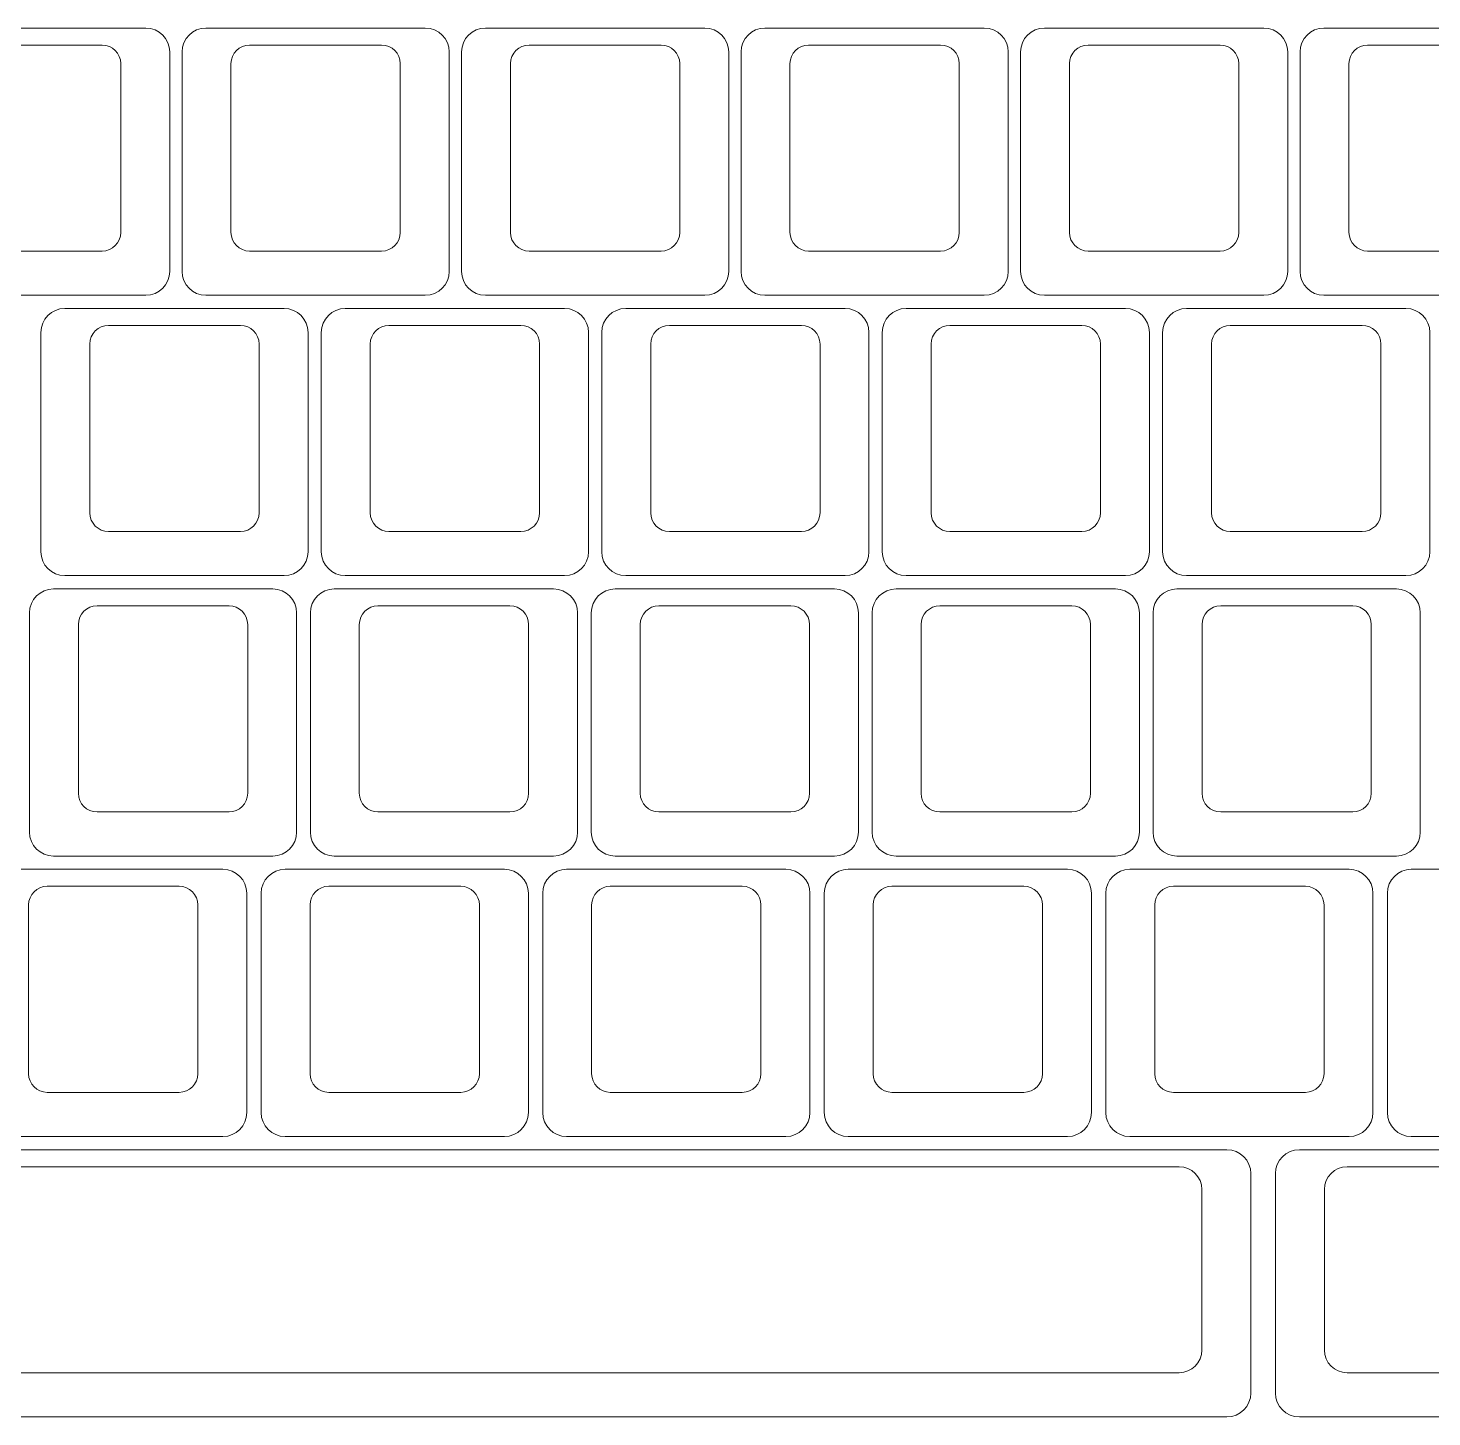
# Model space of a CAD drawing. Header units: millimetres. Extents: x -493 to 473, y -489 to 489.
# Drawn here: x 149.3 to 244.6, y -74.3 to 20.1 of the extents above; entities that cross this region are included whole.
import ezdxf

# ---------------------------------------------------------------- set-up
doc = ezdxf.new("R2010")
doc.units = ezdxf.units.MM
doc.header["$MEASUREMENT"] = 0
doc.layers.add('Layer 1', color=7, linetype='Continuous')

msp = doc.modelspace()

# ---------------------------------------------------------------- linework, layer by layer
at = {"layer": 'Layer 1', "color": 250, "lineweight": 9}
for points in [[(142.3514, 1.9166), (142.3514, 1.9166), (157.2536, 1.9166), (157.2536, 1.9166), (157.2536, 1.9166), (158.1468, 1.9166), (158.8775, 2.6473), (158.8775, 3.5405), (158.8775, 3.5405), (158.8775, 3.5405), (158.8775, 18.4427), (158.8775, 18.4427), (158.8775, 18.4427), (158.8775, 19.3359), (158.1468, 20.0666), (157.2536, 20.0666), (157.2536, 20.0666), (157.2536, 20.0666), (142.3514, 20.0666), (142.3514, 20.0666), (142.3514, 20.0666), (141.4582, 20.0666), (140.7275, 19.3359), (140.7275, 18.4427), (140.7275, 18.4427), (140.7275, 18.4427), (140.7275, 3.5405), (140.7275, 3.5405), (140.7275, 3.5405), (140.7275, 2.6473), (141.4582, 1.9166), (142.3514, 1.9166)], [(161.3371, 1.9166), (161.3371, 1.9166), (176.2393, 1.9166), (176.2393, 1.9166), (176.2393, 1.9166), (177.1325, 1.9166), (177.8632, 2.6473), (177.8632, 3.5405), (177.8632, 3.5405), (177.8632, 3.5405), (177.8632, 18.4427), (177.8632, 18.4427), (177.8632, 18.4427), (177.8632, 19.3359), (177.1325, 20.0666), (176.2393, 20.0666), (176.2393, 20.0666), (176.2393, 20.0666), (161.3371, 20.0666), (161.3371, 20.0666), (161.3371, 20.0666), (160.4439, 20.0666), (159.7132, 19.3359), (159.7132, 18.4427), (159.7132, 18.4427), (159.7132, 18.4427), (159.7132, 3.5405), (159.7132, 3.5405), (159.7132, 3.5405), (159.7132, 2.6473), (160.4439, 1.9166), (161.3371, 1.9166)], [(180.3229, 1.9166), (180.3229, 1.9166), (195.2251, 1.9166), (195.2251, 1.9166), (195.2251, 1.9166), (196.1183, 1.9166), (196.849, 2.6473), (196.849, 3.5405), (196.849, 3.5405), (196.849, 3.5405), (196.849, 18.4427), (196.849, 18.4427), (196.849, 18.4427), (196.849, 19.3359), (196.1183, 20.0666), (195.2251, 20.0666), (195.2251, 20.0666), (195.2251, 20.0666), (180.3229, 20.0666), (180.3229, 20.0666), (180.3229, 20.0666), (179.4297, 20.0666), (178.699, 19.3359), (178.699, 18.4427), (178.699, 18.4427), (178.699, 18.4427), (178.699, 3.5405), (178.699, 3.5405), (178.699, 3.5405), (178.699, 2.6473), (179.4297, 1.9166), (180.3229, 1.9166)], [(199.3086, 1.9166), (199.3086, 1.9166), (214.2108, 1.9166), (214.2108, 1.9166), (214.2108, 1.9166), (215.104, 1.9166), (215.8347, 2.6473), (215.8347, 3.5405), (215.8347, 3.5405), (215.8347, 3.5405), (215.8347, 18.4427), (215.8347, 18.4427), (215.8347, 18.4427), (215.8347, 19.3359), (215.104, 20.0666), (214.2108, 20.0666), (214.2108, 20.0666), (214.2108, 20.0666), (199.3086, 20.0666), (199.3086, 20.0666), (199.3086, 20.0666), (198.4154, 20.0666), (197.6847, 19.3359), (197.6847, 18.4427), (197.6847, 18.4427), (197.6847, 18.4427), (197.6847, 3.5405), (197.6847, 3.5405), (197.6847, 3.5405), (197.6847, 2.6473), (198.4154, 1.9166), (199.3086, 1.9166)], [(218.2943, 1.9166), (218.2943, 1.9166), (233.1965, 1.9166), (233.1965, 1.9166), (233.1965, 1.9166), (234.0897, 1.9166), (234.8204, 2.6473), (234.8204, 3.5405), (234.8204, 3.5405), (234.8204, 3.5405), (234.8204, 18.4427), (234.8204, 18.4427), (234.8204, 18.4427), (234.8204, 19.3359), (234.0897, 20.0666), (233.1965, 20.0666), (233.1965, 20.0666), (233.1965, 20.0666), (218.2943, 20.0666), (218.2943, 20.0666), (218.2943, 20.0666), (217.4011, 20.0666), (216.6704, 19.3359), (216.6704, 18.4427), (216.6704, 18.4427), (216.6704, 18.4427), (216.6704, 3.5405), (216.6704, 3.5405), (216.6704, 3.5405), (216.6704, 2.6473), (217.4011, 1.9166), (218.2943, 1.9166)], [(237.28, 1.9166), (237.28, 1.9166), (252.1822, 1.9166), (252.1822, 1.9166), (252.1822, 1.9166), (253.0754, 1.9166), (253.8061, 2.6473), (253.8061, 3.5405), (253.8061, 3.5405), (253.8061, 3.5405), (253.8061, 18.4427), (253.8061, 18.4427), (253.8061, 18.4427), (253.8061, 19.3359), (253.0754, 20.0666), (252.1822, 20.0666), (252.1822, 20.0666), (252.1822, 20.0666), (237.28, 20.0666), (237.28, 20.0666), (237.28, 20.0666), (236.3868, 20.0666), (235.6561, 19.3359), (235.6561, 18.4427), (235.6561, 18.4427), (235.6561, 18.4427), (235.6561, 3.5405), (235.6561, 3.5405), (235.6561, 3.5405), (235.6561, 2.6473), (236.3868, 1.9166), (237.28, 1.9166)], [(145.3194, 18.9166), (145.3194, 18.9166), (154.2856, 18.9166), (154.2856, 18.9166), (154.2856, 18.9166), (154.9825, 18.9166), (155.5525, 18.3466), (155.5525, 17.6498), (155.5525, 17.6498), (155.5525, 17.6498), (155.5525, 6.1835), (155.5525, 6.1835), (155.5525, 6.1835), (155.5525, 5.4867), (154.9825, 4.9166), (154.2856, 4.9166), (154.2856, 4.9166), (154.2856, 4.9166), (145.3194, 4.9166), (145.3194, 4.9166), (145.3194, 4.9166), (144.6225, 4.9166), (144.0525, 5.4867), (144.0525, 6.1835), (144.0525, 6.1835), (144.0525, 6.1835), (144.0525, 17.6498), (144.0525, 17.6498), (144.0525, 17.6498), (144.0525, 18.3466), (144.6225, 18.9166), (145.3194, 18.9166)], [(164.3051, 18.9166), (164.3051, 18.9166), (173.2713, 18.9166), (173.2713, 18.9166), (173.2713, 18.9166), (173.9682, 18.9166), (174.5382, 18.3466), (174.5382, 17.6498), (174.5382, 17.6498), (174.5382, 17.6498), (174.5382, 6.1835), (174.5382, 6.1835), (174.5382, 6.1835), (174.5382, 5.4867), (173.9682, 4.9166), (173.2713, 4.9166), (173.2713, 4.9166), (173.2713, 4.9166), (164.3051, 4.9166), (164.3051, 4.9166), (164.3051, 4.9166), (163.6082, 4.9166), (163.0382, 5.4867), (163.0382, 6.1835), (163.0382, 6.1835), (163.0382, 6.1835), (163.0382, 17.6498), (163.0382, 17.6498), (163.0382, 17.6498), (163.0382, 18.3466), (163.6082, 18.9166), (164.3051, 18.9166)], [(183.2909, 18.9166), (183.2909, 18.9166), (192.2571, 18.9166), (192.2571, 18.9166), (192.2571, 18.9166), (192.954, 18.9166), (193.524, 18.3466), (193.524, 17.6498), (193.524, 17.6498), (193.524, 17.6498), (193.524, 6.1835), (193.524, 6.1835), (193.524, 6.1835), (193.524, 5.4867), (192.954, 4.9166), (192.2571, 4.9166), (192.2571, 4.9166), (192.2571, 4.9166), (183.2909, 4.9166), (183.2909, 4.9166), (183.2909, 4.9166), (182.594, 4.9166), (182.024, 5.4867), (182.024, 6.1835), (182.024, 6.1835), (182.024, 6.1835), (182.024, 17.6498), (182.024, 17.6498), (182.024, 17.6498), (182.024, 18.3466), (182.594, 18.9166), (183.2909, 18.9166)], [(202.2766, 18.9166), (202.2766, 18.9166), (211.2428, 18.9166), (211.2428, 18.9166), (211.2428, 18.9166), (211.9397, 18.9166), (212.5097, 18.3466), (212.5097, 17.6498), (212.5097, 17.6498), (212.5097, 17.6498), (212.5097, 6.1835), (212.5097, 6.1835), (212.5097, 6.1835), (212.5097, 5.4867), (211.9397, 4.9166), (211.2428, 4.9166), (211.2428, 4.9166), (211.2428, 4.9166), (202.2766, 4.9166), (202.2766, 4.9166), (202.2766, 4.9166), (201.5797, 4.9166), (201.0097, 5.4867), (201.0097, 6.1835), (201.0097, 6.1835), (201.0097, 6.1835), (201.0097, 17.6498), (201.0097, 17.6498), (201.0097, 17.6498), (201.0097, 18.3466), (201.5797, 18.9166), (202.2766, 18.9166)], [(221.2623, 18.9166), (221.2623, 18.9166), (230.2285, 18.9166), (230.2285, 18.9166), (230.2285, 18.9166), (230.9254, 18.9166), (231.4954, 18.3466), (231.4954, 17.6498), (231.4954, 17.6498), (231.4954, 17.6498), (231.4954, 6.1835), (231.4954, 6.1835), (231.4954, 6.1835), (231.4954, 5.4867), (230.9254, 4.9166), (230.2285, 4.9166), (230.2285, 4.9166), (230.2285, 4.9166), (221.2623, 4.9166), (221.2623, 4.9166), (221.2623, 4.9166), (220.5654, 4.9166), (219.9954, 5.4867), (219.9954, 6.1835), (219.9954, 6.1835), (219.9954, 6.1835), (219.9954, 17.6498), (219.9954, 17.6498), (219.9954, 17.6498), (219.9954, 18.3466), (220.5654, 18.9166), (221.2623, 18.9166)], [(240.248, 18.9166), (240.248, 18.9166), (249.2142, 18.9166), (249.2142, 18.9166), (249.2142, 18.9166), (249.9111, 18.9166), (250.4811, 18.3466), (250.4811, 17.6498), (250.4811, 17.6498), (250.4811, 17.6498), (250.4811, 6.1835), (250.4811, 6.1835), (250.4811, 6.1835), (250.4811, 5.4867), (249.9111, 4.9166), (249.2142, 4.9166), (249.2142, 4.9166), (249.2142, 4.9166), (240.248, 4.9166), (240.248, 4.9166), (240.248, 4.9166), (239.5511, 4.9166), (238.9811, 5.4867), (238.9811, 6.1835), (238.9811, 6.1835), (238.9811, 6.1835), (238.9811, 17.6498), (238.9811, 17.6498), (238.9811, 17.6498), (238.9811, 18.3466), (239.5511, 18.9166), (240.248, 18.9166)], [(151.7479, -17.1332), (151.7479, -17.1332), (166.6501, -17.1332), (166.6501, -17.1332), (166.6501, -17.1332), (167.5433, -17.1332), (168.274, -16.4025), (168.274, -15.5093), (168.274, -15.5093), (168.274, -15.5093), (168.274, -0.6071), (168.274, -0.6071), (168.274, -0.6071), (168.274, 0.2861), (167.5433, 1.0168), (166.6501, 1.0168), (166.6501, 1.0168), (166.6501, 1.0168), (151.7479, 1.0168), (151.7479, 1.0168), (151.7479, 1.0168), (150.8547, 1.0168), (150.124, 0.2861), (150.124, -0.6071), (150.124, -0.6071), (150.124, -0.6071), (150.124, -15.5093), (150.124, -15.5093), (150.124, -15.5093), (150.124, -16.4025), (150.8547, -17.1332), (151.7479, -17.1332)], [(170.7979, -17.1332), (170.7979, -17.1332), (185.7001, -17.1332), (185.7001, -17.1332), (185.7001, -17.1332), (186.5933, -17.1332), (187.324, -16.4025), (187.324, -15.5093), (187.324, -15.5093), (187.324, -15.5093), (187.324, -0.6071), (187.324, -0.6071), (187.324, -0.6071), (187.324, 0.2861), (186.5933, 1.0168), (185.7001, 1.0168), (185.7001, 1.0168), (185.7001, 1.0168), (170.7979, 1.0168), (170.7979, 1.0168), (170.7979, 1.0168), (169.9047, 1.0168), (169.174, 0.2861), (169.174, -0.6071), (169.174, -0.6071), (169.174, -0.6071), (169.174, -15.5093), (169.174, -15.5093), (169.174, -15.5093), (169.174, -16.4025), (169.9047, -17.1332), (170.7979, -17.1332)], [(189.8479, -17.1332), (189.8479, -17.1332), (204.7501, -17.1332), (204.7501, -17.1332), (204.7501, -17.1332), (205.6433, -17.1332), (206.374, -16.4025), (206.374, -15.5093), (206.374, -15.5093), (206.374, -15.5093), (206.374, -0.6071), (206.374, -0.6071), (206.374, -0.6071), (206.374, 0.2861), (205.6433, 1.0168), (204.7501, 1.0168), (204.7501, 1.0168), (204.7501, 1.0168), (189.8479, 1.0168), (189.8479, 1.0168), (189.8479, 1.0168), (188.9547, 1.0168), (188.224, 0.2861), (188.224, -0.6071), (188.224, -0.6071), (188.224, -0.6071), (188.224, -15.5093), (188.224, -15.5093), (188.224, -15.5093), (188.224, -16.4025), (188.9547, -17.1332), (189.8479, -17.1332)], [(208.8979, -17.1332), (208.8979, -17.1332), (223.8001, -17.1332), (223.8001, -17.1332), (223.8001, -17.1332), (224.6933, -17.1332), (225.424, -16.4025), (225.424, -15.5093), (225.424, -15.5093), (225.424, -15.5093), (225.424, -0.6071), (225.424, -0.6071), (225.424, -0.6071), (225.424, 0.2861), (224.6933, 1.0168), (223.8001, 1.0168), (223.8001, 1.0168), (223.8001, 1.0168), (208.8979, 1.0168), (208.8979, 1.0168), (208.8979, 1.0168), (208.0047, 1.0168), (207.274, 0.2861), (207.274, -0.6071), (207.274, -0.6071), (207.274, -0.6071), (207.274, -15.5093), (207.274, -15.5093), (207.274, -15.5093), (207.274, -16.4025), (208.0047, -17.1332), (208.8979, -17.1332)], [(227.9479, -17.1332), (227.9479, -17.1332), (242.8501, -17.1332), (242.8501, -17.1332), (242.8501, -17.1332), (243.7433, -17.1332), (244.474, -16.4025), (244.474, -15.5093), (244.474, -15.5093), (244.474, -15.5093), (244.474, -0.6071), (244.474, -0.6071), (244.474, -0.6071), (244.474, 0.2861), (243.7433, 1.0168), (242.8501, 1.0168), (242.8501, 1.0168), (242.8501, 1.0168), (227.9479, 1.0168), (227.9479, 1.0168), (227.9479, 1.0168), (227.0547, 1.0168), (226.324, 0.2861), (226.324, -0.6071), (226.324, -0.6071), (226.324, -0.6071), (226.324, -15.5093), (226.324, -15.5093), (226.324, -15.5093), (226.324, -16.4025), (227.0547, -17.1332), (227.9479, -17.1332)], [(154.7159, -0.1332), (154.7159, -0.1332), (163.6821, -0.1332), (163.6821, -0.1332), (163.6821, -0.1332), (164.379, -0.1332), (164.949, -0.7032), (164.949, -1.4), (164.949, -1.4), (164.949, -1.4), (164.949, -12.8663), (164.949, -12.8663), (164.949, -12.8663), (164.949, -13.5631), (164.379, -14.1332), (163.6821, -14.1332), (163.6821, -14.1332), (163.6821, -14.1332), (154.7159, -14.1332), (154.7159, -14.1332), (154.7159, -14.1332), (154.019, -14.1332), (153.449, -13.5631), (153.449, -12.8663), (153.449, -12.8663), (153.449, -12.8663), (153.449, -1.4), (153.449, -1.4), (153.449, -1.4), (153.449, -0.7032), (154.019, -0.1332), (154.7159, -0.1332)], [(173.7659, -0.1332), (173.7659, -0.1332), (182.7321, -0.1332), (182.7321, -0.1332), (182.7321, -0.1332), (183.429, -0.1332), (183.999, -0.7032), (183.999, -1.4), (183.999, -1.4), (183.999, -1.4), (183.999, -12.8663), (183.999, -12.8663), (183.999, -12.8663), (183.999, -13.5631), (183.429, -14.1332), (182.7321, -14.1332), (182.7321, -14.1332), (182.7321, -14.1332), (173.7659, -14.1332), (173.7659, -14.1332), (173.7659, -14.1332), (173.069, -14.1332), (172.499, -13.5631), (172.499, -12.8663), (172.499, -12.8663), (172.499, -12.8663), (172.499, -1.4), (172.499, -1.4), (172.499, -1.4), (172.499, -0.7032), (173.069, -0.1332), (173.7659, -0.1332)], [(192.8159, -0.1332), (192.8159, -0.1332), (201.7821, -0.1332), (201.7821, -0.1332), (201.7821, -0.1332), (202.479, -0.1332), (203.049, -0.7032), (203.049, -1.4), (203.049, -1.4), (203.049, -1.4), (203.049, -12.8663), (203.049, -12.8663), (203.049, -12.8663), (203.049, -13.5631), (202.479, -14.1332), (201.7821, -14.1332), (201.7821, -14.1332), (201.7821, -14.1332), (192.8159, -14.1332), (192.8159, -14.1332), (192.8159, -14.1332), (192.119, -14.1332), (191.549, -13.5631), (191.549, -12.8663), (191.549, -12.8663), (191.549, -12.8663), (191.549, -1.4), (191.549, -1.4), (191.549, -1.4), (191.549, -0.7032), (192.119, -0.1332), (192.8159, -0.1332)], [(211.8659, -0.1332), (211.8659, -0.1332), (220.8321, -0.1332), (220.8321, -0.1332), (220.8321, -0.1332), (221.529, -0.1332), (222.099, -0.7032), (222.099, -1.4), (222.099, -1.4), (222.099, -1.4), (222.099, -12.8663), (222.099, -12.8663), (222.099, -12.8663), (222.099, -13.5631), (221.529, -14.1332), (220.8321, -14.1332), (220.8321, -14.1332), (220.8321, -14.1332), (211.8659, -14.1332), (211.8659, -14.1332), (211.8659, -14.1332), (211.169, -14.1332), (210.599, -13.5631), (210.599, -12.8663), (210.599, -12.8663), (210.599, -12.8663), (210.599, -1.4), (210.599, -1.4), (210.599, -1.4), (210.599, -0.7032), (211.169, -0.1332), (211.8659, -0.1332)], [(230.9159, -0.1332), (230.9159, -0.1332), (239.8821, -0.1332), (239.8821, -0.1332), (239.8821, -0.1332), (240.579, -0.1332), (241.149, -0.7032), (241.149, -1.4), (241.149, -1.4), (241.149, -1.4), (241.149, -12.8663), (241.149, -12.8663), (241.149, -12.8663), (241.149, -13.5631), (240.579, -14.1332), (239.8821, -14.1332), (239.8821, -14.1332), (239.8821, -14.1332), (230.9159, -14.1332), (230.9159, -14.1332), (230.9159, -14.1332), (230.219, -14.1332), (229.649, -13.5631), (229.649, -12.8663), (229.649, -12.8663), (229.649, -12.8663), (229.649, -1.4), (229.649, -1.4), (229.649, -1.4), (229.649, -0.7032), (230.219, -0.1332), (230.9159, -0.1332)], [(150.9728, -36.1832), (150.9728, -36.1832), (165.875, -36.1832), (165.875, -36.1832), (165.875, -36.1832), (166.7682, -36.1832), (167.4989, -35.4525), (167.4989, -34.5593), (167.4989, -34.5593), (167.4989, -34.5593), (167.4989, -19.6571), (167.4989, -19.6571), (167.4989, -19.6571), (167.4989, -18.7639), (166.7682, -18.0332), (165.875, -18.0332), (165.875, -18.0332), (165.875, -18.0332), (150.9728, -18.0332), (150.9728, -18.0332), (150.9728, -18.0332), (150.0796, -18.0332), (149.3489, -18.7639), (149.3489, -19.6571), (149.3489, -19.6571), (149.3489, -19.6571), (149.3489, -34.5593), (149.3489, -34.5593), (149.3489, -34.5593), (149.3489, -35.4525), (150.0796, -36.1832), (150.9728, -36.1832)], [(170.0541, -36.1832), (170.0541, -36.1832), (184.9563, -36.1832), (184.9563, -36.1832), (184.9563, -36.1832), (185.8495, -36.1832), (186.5802, -35.4525), (186.5802, -34.5593), (186.5802, -34.5593), (186.5802, -34.5593), (186.5802, -19.6571), (186.5802, -19.6571), (186.5802, -19.6571), (186.5802, -18.7639), (185.8495, -18.0332), (184.9563, -18.0332), (184.9563, -18.0332), (184.9563, -18.0332), (170.0541, -18.0332), (170.0541, -18.0332), (170.0541, -18.0332), (169.1609, -18.0332), (168.4302, -18.7639), (168.4302, -19.6571), (168.4302, -19.6571), (168.4302, -19.6571), (168.4302, -34.5593), (168.4302, -34.5593), (168.4302, -34.5593), (168.4302, -35.4525), (169.1609, -36.1832), (170.0541, -36.1832)], [(189.1353, -36.1832), (189.1353, -36.1832), (204.0375, -36.1832), (204.0375, -36.1832), (204.0375, -36.1832), (204.9307, -36.1832), (205.6614, -35.4525), (205.6614, -34.5593), (205.6614, -34.5593), (205.6614, -34.5593), (205.6614, -19.6571), (205.6614, -19.6571), (205.6614, -19.6571), (205.6614, -18.7639), (204.9307, -18.0332), (204.0375, -18.0332), (204.0375, -18.0332), (204.0375, -18.0332), (189.1353, -18.0332), (189.1353, -18.0332), (189.1353, -18.0332), (188.2421, -18.0332), (187.5114, -18.7639), (187.5114, -19.6571), (187.5114, -19.6571), (187.5114, -19.6571), (187.5114, -34.5593), (187.5114, -34.5593), (187.5114, -34.5593), (187.5114, -35.4525), (188.2421, -36.1832), (189.1353, -36.1832)], [(208.2166, -36.1832), (208.2166, -36.1832), (223.1188, -36.1832), (223.1188, -36.1832), (223.1188, -36.1832), (224.012, -36.1832), (224.7427, -35.4525), (224.7427, -34.5593), (224.7427, -34.5593), (224.7427, -34.5593), (224.7427, -19.6571), (224.7427, -19.6571), (224.7427, -19.6571), (224.7427, -18.7639), (224.012, -18.0332), (223.1188, -18.0332), (223.1188, -18.0332), (223.1188, -18.0332), (208.2166, -18.0332), (208.2166, -18.0332), (208.2166, -18.0332), (207.3234, -18.0332), (206.5927, -18.7639), (206.5927, -19.6571), (206.5927, -19.6571), (206.5927, -19.6571), (206.5927, -34.5593), (206.5927, -34.5593), (206.5927, -34.5593), (206.5927, -35.4525), (207.3234, -36.1832), (208.2166, -36.1832)], [(227.2978, -36.1832), (227.2978, -36.1832), (242.2, -36.1832), (242.2, -36.1832), (242.2, -36.1832), (243.0932, -36.1832), (243.8239, -35.4525), (243.8239, -34.5593), (243.8239, -34.5593), (243.8239, -34.5593), (243.8239, -19.6571), (243.8239, -19.6571), (243.8239, -19.6571), (243.8239, -18.7639), (243.0932, -18.0332), (242.2, -18.0332), (242.2, -18.0332), (242.2, -18.0332), (227.2978, -18.0332), (227.2978, -18.0332), (227.2978, -18.0332), (226.4046, -18.0332), (225.6739, -18.7639), (225.6739, -19.6571), (225.6739, -19.6571), (225.6739, -19.6571), (225.6739, -34.5593), (225.6739, -34.5593), (225.6739, -34.5593), (225.6739, -35.4525), (226.4046, -36.1832), (227.2978, -36.1832)], [(153.9408, -19.1832), (153.9408, -19.1832), (162.907, -19.1832), (162.907, -19.1832), (162.907, -19.1832), (163.6039, -19.1832), (164.1739, -19.7532), (164.1739, -20.45), (164.1739, -20.45), (164.1739, -20.45), (164.1739, -31.9163), (164.1739, -31.9163), (164.1739, -31.9163), (164.1739, -32.6131), (163.6039, -33.1832), (162.907, -33.1832), (162.907, -33.1832), (162.907, -33.1832), (153.9408, -33.1832), (153.9408, -33.1832), (153.9408, -33.1832), (153.2439, -33.1832), (152.6739, -32.6131), (152.6739, -31.9163), (152.6739, -31.9163), (152.6739, -31.9163), (152.6739, -20.45), (152.6739, -20.45), (152.6739, -20.45), (152.6739, -19.7532), (153.2439, -19.1832), (153.9408, -19.1832)], [(173.0221, -19.1832), (173.0221, -19.1832), (181.9883, -19.1832), (181.9883, -19.1832), (181.9883, -19.1832), (182.6852, -19.1832), (183.2552, -19.7532), (183.2552, -20.45), (183.2552, -20.45), (183.2552, -20.45), (183.2552, -31.9163), (183.2552, -31.9163), (183.2552, -31.9163), (183.2552, -32.6131), (182.6852, -33.1832), (181.9883, -33.1832), (181.9883, -33.1832), (181.9883, -33.1832), (173.0221, -33.1832), (173.0221, -33.1832), (173.0221, -33.1832), (172.3252, -33.1832), (171.7552, -32.6131), (171.7552, -31.9163), (171.7552, -31.9163), (171.7552, -31.9163), (171.7552, -20.45), (171.7552, -20.45), (171.7552, -20.45), (171.7552, -19.7532), (172.3252, -19.1832), (173.0221, -19.1832)], [(192.1033, -19.1832), (192.1033, -19.1832), (201.0695, -19.1832), (201.0695, -19.1832), (201.0695, -19.1832), (201.7664, -19.1832), (202.3364, -19.7532), (202.3364, -20.45), (202.3364, -20.45), (202.3364, -20.45), (202.3364, -31.9163), (202.3364, -31.9163), (202.3364, -31.9163), (202.3364, -32.6131), (201.7664, -33.1832), (201.0695, -33.1832), (201.0695, -33.1832), (201.0695, -33.1832), (192.1033, -33.1832), (192.1033, -33.1832), (192.1033, -33.1832), (191.4064, -33.1832), (190.8364, -32.6131), (190.8364, -31.9163), (190.8364, -31.9163), (190.8364, -31.9163), (190.8364, -20.45), (190.8364, -20.45), (190.8364, -20.45), (190.8364, -19.7532), (191.4064, -19.1832), (192.1033, -19.1832)], [(211.1846, -19.1832), (211.1846, -19.1832), (220.1508, -19.1832), (220.1508, -19.1832), (220.1508, -19.1832), (220.8477, -19.1832), (221.4177, -19.7532), (221.4177, -20.45), (221.4177, -20.45), (221.4177, -20.45), (221.4177, -31.9163), (221.4177, -31.9163), (221.4177, -31.9163), (221.4177, -32.6131), (220.8477, -33.1832), (220.1508, -33.1832), (220.1508, -33.1832), (220.1508, -33.1832), (211.1846, -33.1832), (211.1846, -33.1832), (211.1846, -33.1832), (210.4877, -33.1832), (209.9177, -32.6131), (209.9177, -31.9163), (209.9177, -31.9163), (209.9177, -31.9163), (209.9177, -20.45), (209.9177, -20.45), (209.9177, -20.45), (209.9177, -19.7532), (210.4877, -19.1832), (211.1846, -19.1832)], [(230.2658, -19.1832), (230.2658, -19.1832), (239.232, -19.1832), (239.232, -19.1832), (239.232, -19.1832), (239.9289, -19.1832), (240.4989, -19.7532), (240.4989, -20.45), (240.4989, -20.45), (240.4989, -20.45), (240.4989, -31.9163), (240.4989, -31.9163), (240.4989, -31.9163), (240.4989, -32.6131), (239.9289, -33.1832), (239.232, -33.1832), (239.232, -33.1832), (239.232, -33.1832), (230.2658, -33.1832), (230.2658, -33.1832), (230.2658, -33.1832), (229.5689, -33.1832), (228.9989, -32.6131), (228.9989, -31.9163), (228.9989, -31.9163), (228.9989, -31.9163), (228.9989, -20.45), (228.9989, -20.45), (228.9989, -20.45), (228.9989, -19.7532), (229.5689, -19.1832), (230.2658, -19.1832)], [(147.5854, -55.2332), (147.5854, -55.2332), (162.4876, -55.2332), (162.4876, -55.2332), (162.4876, -55.2332), (163.3808, -55.2332), (164.1115, -54.5025), (164.1115, -53.6093), (164.1115, -53.6093), (164.1115, -53.6093), (164.1115, -38.7071), (164.1115, -38.7071), (164.1115, -38.7071), (164.1115, -37.8139), (163.3808, -37.0832), (162.4876, -37.0832), (162.4876, -37.0832), (162.4876, -37.0832), (147.5854, -37.0832), (147.5854, -37.0832), (147.5854, -37.0832), (146.6922, -37.0832), (145.9615, -37.8139), (145.9615, -38.7071), (145.9615, -38.7071), (145.9615, -38.7071), (145.9615, -53.6093), (145.9615, -53.6093), (145.9615, -53.6093), (145.9615, -54.5025), (146.6922, -55.2332), (147.5854, -55.2332)], [(166.7104, -55.2332), (166.7104, -55.2332), (181.6126, -55.2332), (181.6126, -55.2332), (181.6126, -55.2332), (182.5058, -55.2332), (183.2365, -54.5025), (183.2365, -53.6093), (183.2365, -53.6093), (183.2365, -53.6093), (183.2365, -38.7071), (183.2365, -38.7071), (183.2365, -38.7071), (183.2365, -37.8139), (182.5058, -37.0832), (181.6126, -37.0832), (181.6126, -37.0832), (181.6126, -37.0832), (166.7104, -37.0832), (166.7104, -37.0832), (166.7104, -37.0832), (165.8172, -37.0832), (165.0865, -37.8139), (165.0865, -38.7071), (165.0865, -38.7071), (165.0865, -38.7071), (165.0865, -53.6093), (165.0865, -53.6093), (165.0865, -53.6093), (165.0865, -54.5025), (165.8172, -55.2332), (166.7104, -55.2332)], [(185.8354, -55.2332), (185.8354, -55.2332), (200.7376, -55.2332), (200.7376, -55.2332), (200.7376, -55.2332), (201.6308, -55.2332), (202.3615, -54.5025), (202.3615, -53.6093), (202.3615, -53.6093), (202.3615, -53.6093), (202.3615, -38.7071), (202.3615, -38.7071), (202.3615, -38.7071), (202.3615, -37.8139), (201.6308, -37.0832), (200.7376, -37.0832), (200.7376, -37.0832), (200.7376, -37.0832), (185.8354, -37.0832), (185.8354, -37.0832), (185.8354, -37.0832), (184.9422, -37.0832), (184.2115, -37.8139), (184.2115, -38.7071), (184.2115, -38.7071), (184.2115, -38.7071), (184.2115, -53.6093), (184.2115, -53.6093), (184.2115, -53.6093), (184.2115, -54.5025), (184.9422, -55.2332), (185.8354, -55.2332)], [(204.9604, -55.2332), (204.9604, -55.2332), (219.8626, -55.2332), (219.8626, -55.2332), (219.8626, -55.2332), (220.7558, -55.2332), (221.4865, -54.5025), (221.4865, -53.6093), (221.4865, -53.6093), (221.4865, -53.6093), (221.4865, -38.7071), (221.4865, -38.7071), (221.4865, -38.7071), (221.4865, -37.8139), (220.7558, -37.0832), (219.8626, -37.0832), (219.8626, -37.0832), (219.8626, -37.0832), (204.9604, -37.0832), (204.9604, -37.0832), (204.9604, -37.0832), (204.0672, -37.0832), (203.3365, -37.8139), (203.3365, -38.7071), (203.3365, -38.7071), (203.3365, -38.7071), (203.3365, -53.6093), (203.3365, -53.6093), (203.3365, -53.6093), (203.3365, -54.5025), (204.0672, -55.2332), (204.9604, -55.2332)], [(224.0854, -55.2332), (224.0854, -55.2332), (238.9876, -55.2332), (238.9876, -55.2332), (238.9876, -55.2332), (239.8808, -55.2332), (240.6115, -54.5025), (240.6115, -53.6093), (240.6115, -53.6093), (240.6115, -53.6093), (240.6115, -38.7071), (240.6115, -38.7071), (240.6115, -38.7071), (240.6115, -37.8139), (239.8808, -37.0832), (238.9876, -37.0832), (238.9876, -37.0832), (238.9876, -37.0832), (224.0854, -37.0832), (224.0854, -37.0832), (224.0854, -37.0832), (223.1922, -37.0832), (222.4615, -37.8139), (222.4615, -38.7071), (222.4615, -38.7071), (222.4615, -38.7071), (222.4615, -53.6093), (222.4615, -53.6093), (222.4615, -53.6093), (222.4615, -54.5025), (223.1922, -55.2332), (224.0854, -55.2332)], [(243.2104, -55.2332), (243.2104, -55.2332), (258.1126, -55.2332), (258.1126, -55.2332), (258.1126, -55.2332), (259.0058, -55.2332), (259.7365, -54.5025), (259.7365, -53.6093), (259.7365, -53.6093), (259.7365, -53.6093), (259.7365, -38.7071), (259.7365, -38.7071), (259.7365, -38.7071), (259.7365, -37.8139), (259.0058, -37.0832), (258.1126, -37.0832), (258.1126, -37.0832), (258.1126, -37.0832), (243.2104, -37.0832), (243.2104, -37.0832), (243.2104, -37.0832), (242.3172, -37.0832), (241.5865, -37.8139), (241.5865, -38.7071), (241.5865, -38.7071), (241.5865, -38.7071), (241.5865, -53.6093), (241.5865, -53.6093), (241.5865, -53.6093), (241.5865, -54.5025), (242.3172, -55.2332), (243.2104, -55.2332)], [(150.5534, -38.2332), (150.5534, -38.2332), (159.5196, -38.2332), (159.5196, -38.2332), (159.5196, -38.2332), (160.2165, -38.2332), (160.7865, -38.8032), (160.7865, -39.5), (160.7865, -39.5), (160.7865, -39.5), (160.7865, -50.9663), (160.7865, -50.9663), (160.7865, -50.9663), (160.7865, -51.6631), (160.2165, -52.2332), (159.5196, -52.2332), (159.5196, -52.2332), (159.5196, -52.2332), (150.5534, -52.2332), (150.5534, -52.2332), (150.5534, -52.2332), (149.8565, -52.2332), (149.2865, -51.6631), (149.2865, -50.9663), (149.2865, -50.9663), (149.2865, -50.9663), (149.2865, -39.5), (149.2865, -39.5), (149.2865, -39.5), (149.2865, -38.8032), (149.8565, -38.2332), (150.5534, -38.2332)], [(169.6784, -38.2332), (169.6784, -38.2332), (178.6446, -38.2332), (178.6446, -38.2332), (178.6446, -38.2332), (179.3415, -38.2332), (179.9115, -38.8032), (179.9115, -39.5), (179.9115, -39.5), (179.9115, -39.5), (179.9115, -50.9663), (179.9115, -50.9663), (179.9115, -50.9663), (179.9115, -51.6631), (179.3415, -52.2332), (178.6446, -52.2332), (178.6446, -52.2332), (178.6446, -52.2332), (169.6784, -52.2332), (169.6784, -52.2332), (169.6784, -52.2332), (168.9815, -52.2332), (168.4115, -51.6631), (168.4115, -50.9663), (168.4115, -50.9663), (168.4115, -50.9663), (168.4115, -39.5), (168.4115, -39.5), (168.4115, -39.5), (168.4115, -38.8032), (168.9815, -38.2332), (169.6784, -38.2332)], [(188.8034, -38.2332), (188.8034, -38.2332), (197.7696, -38.2332), (197.7696, -38.2332), (197.7696, -38.2332), (198.4665, -38.2332), (199.0365, -38.8032), (199.0365, -39.5), (199.0365, -39.5), (199.0365, -39.5), (199.0365, -50.9663), (199.0365, -50.9663), (199.0365, -50.9663), (199.0365, -51.6631), (198.4665, -52.2332), (197.7696, -52.2332), (197.7696, -52.2332), (197.7696, -52.2332), (188.8034, -52.2332), (188.8034, -52.2332), (188.8034, -52.2332), (188.1065, -52.2332), (187.5365, -51.6631), (187.5365, -50.9663), (187.5365, -50.9663), (187.5365, -50.9663), (187.5365, -39.5), (187.5365, -39.5), (187.5365, -39.5), (187.5365, -38.8032), (188.1065, -38.2332), (188.8034, -38.2332)], [(207.9284, -38.2332), (207.9284, -38.2332), (216.8946, -38.2332), (216.8946, -38.2332), (216.8946, -38.2332), (217.5915, -38.2332), (218.1615, -38.8032), (218.1615, -39.5), (218.1615, -39.5), (218.1615, -39.5), (218.1615, -50.9663), (218.1615, -50.9663), (218.1615, -50.9663), (218.1615, -51.6631), (217.5915, -52.2332), (216.8946, -52.2332), (216.8946, -52.2332), (216.8946, -52.2332), (207.9284, -52.2332), (207.9284, -52.2332), (207.9284, -52.2332), (207.2315, -52.2332), (206.6615, -51.6631), (206.6615, -50.9663), (206.6615, -50.9663), (206.6615, -50.9663), (206.6615, -39.5), (206.6615, -39.5), (206.6615, -39.5), (206.6615, -38.8032), (207.2315, -38.2332), (207.9284, -38.2332)], [(227.0534, -38.2332), (227.0534, -38.2332), (236.0196, -38.2332), (236.0196, -38.2332), (236.0196, -38.2332), (236.7165, -38.2332), (237.2865, -38.8032), (237.2865, -39.5), (237.2865, -39.5), (237.2865, -39.5), (237.2865, -50.9663), (237.2865, -50.9663), (237.2865, -50.9663), (237.2865, -51.6631), (236.7165, -52.2332), (236.0196, -52.2332), (236.0196, -52.2332), (236.0196, -52.2332), (227.0534, -52.2332), (227.0534, -52.2332), (227.0534, -52.2332), (226.3565, -52.2332), (225.7865, -51.6631), (225.7865, -50.9663), (225.7865, -50.9663), (225.7865, -50.9663), (225.7865, -39.5), (225.7865, -39.5), (225.7865, -39.5), (225.7865, -38.8032), (226.3565, -38.2332), (227.0534, -38.2332)], [(120.4995, -74.2832), (120.4995, -74.2832), (230.6894, -74.2832), (230.6894, -74.2832), (230.6894, -74.2832), (231.5823, -74.2832), (232.3132, -73.5525), (232.3132, -72.6593), (232.3132, -72.6593), (232.3132, -72.6593), (232.3132, -57.7571), (232.3132, -57.7571), (232.3132, -57.7571), (232.3132, -56.8639), (231.5823, -56.1332), (230.6894, -56.1332), (230.6894, -56.1332), (230.6894, -56.1332), (120.4995, -56.1332), (120.4995, -56.1332), (120.4995, -56.1332), (119.6067, -56.1332), (118.8757, -56.8639), (118.8757, -57.7571), (118.8757, -57.7571), (118.8757, -57.7571), (118.8757, -72.6593), (118.8757, -72.6593), (118.8757, -72.6593), (118.8757, -73.5525), (119.6067, -74.2832), (120.4995, -74.2832)], [(235.6087, -74.2832), (235.6087, -74.2832), (255.0483, -74.2832), (255.0483, -74.2832), (255.0483, -74.2832), (255.9415, -74.2832), (256.6722, -73.5525), (256.6722, -72.6593), (256.6722, -72.6593), (256.6722, -72.6593), (256.6722, -57.7571), (256.6722, -57.7571), (256.6722, -57.7571), (256.6722, -56.8639), (255.9415, -56.1332), (255.0483, -56.1332), (255.0483, -56.1332), (255.0483, -56.1332), (235.6087, -56.1332), (235.6087, -56.1332), (235.6087, -56.1332), (234.7155, -56.1332), (233.9847, -56.8639), (233.9847, -57.7571), (233.9847, -57.7571), (233.9847, -57.7571), (233.9847, -72.6593), (233.9847, -72.6593), (233.9847, -72.6593), (233.9847, -73.5525), (234.7155, -74.2832), (235.6087, -74.2832)], [(123.7427, -57.2832), (123.7427, -57.2832), (227.4462, -57.2832), (227.4462, -57.2832), (227.4462, -57.2832), (228.2938, -57.2832), (228.9882, -57.9772), (228.9882, -58.8255), (228.9882, -58.8255), (228.9882, -58.8255), (228.9882, -69.7408), (228.9882, -69.7408), (228.9882, -69.7408), (228.9882, -70.5891), (228.2938, -71.2832), (227.4462, -71.2832), (227.4462, -71.2832), (227.4462, -71.2832), (123.7427, -71.2832), (123.7427, -71.2832), (123.7427, -71.2832), (122.8951, -71.2832), (122.2007, -70.5891), (122.2007, -69.7408), (122.2007, -69.7408), (122.2007, -69.7408), (122.2007, -58.8255), (122.2007, -58.8255), (122.2007, -58.8255), (122.2007, -57.9772), (122.8951, -57.2832), (123.7427, -57.2832)], [(238.852, -57.2832), (238.852, -57.2832), (251.8048, -57.2832), (251.8048, -57.2832), (251.8048, -57.2832), (252.6531, -57.2832), (253.3472, -57.9772), (253.3472, -58.8255), (253.3472, -58.8255), (253.3472, -58.8255), (253.3472, -69.7408), (253.3472, -69.7408), (253.3472, -69.7408), (253.3472, -70.5891), (252.6531, -71.2832), (251.8048, -71.2832), (251.8048, -71.2832), (251.8048, -71.2832), (238.852, -71.2832), (238.852, -71.2832), (238.852, -71.2832), (238.0037, -71.2832), (237.3096, -70.5891), (237.3096, -69.7408), (237.3096, -69.7408), (237.3096, -69.7408), (237.3096, -58.8255), (237.3096, -58.8255), (237.3096, -58.8255), (237.3096, -57.9772), (238.0037, -57.2832), (238.852, -57.2832)]]:
    msp.add_open_spline(points, degree=3, knots=[0, 0, 0, 0, 0.1111111, 0.1111111, 0.1111111, 0.1111111, 0.2222222, 0.2222222, 0.2222222, 0.2222222, 0.3333333, 0.3333333, 0.3333333, 0.3333333, 0.4444444, 0.4444444, 0.4444444, 0.4444444, 0.5555556, 0.5555556, 0.5555556, 0.5555556, 0.6666667, 0.6666667, 0.6666667, 0.6666667, 0.7777778, 0.7777778, 0.7777778, 0.7777778, 1, 1, 1, 1], dxfattribs=at)

doc.saveas('drawing.dxf')
